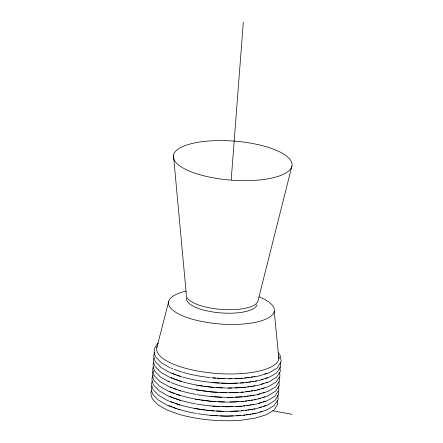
<?xml version="1.0" encoding="UTF-8"?>
<svg xmlns="http://www.w3.org/2000/svg" width="443" height="443" viewBox="0 0 443 443"><rect width="100%" height="100%" fill="white"/><g stroke="black" fill="none" stroke-linecap="round" stroke-linejoin="round"><path stroke-width="0.66" d="M231.196 179.841L243.329 22.15M291.893 166.097A59.534 19.581 4.4 0 1 199.344 174.575A59.534 19.581 4.4 0 1 206.787 141.173A59.534 19.581 4.4 0 1 291.893 166.097L257.97 300.913A36.021 11.845 4.4 0 1 219.534 309.264A36.021 11.845 4.4 0 1 186.298 294.279L173.457 155.133M156.811 347.666L168.639 301.694M153.859 357.983C152.796 360.563 153.942 363.908 154.995 366.333L160.604 372.17L169.564 377.286L181.741 381.705M153.499 362.656C152.436 365.237 153.583 368.582 154.635 371.007L160.244 376.843L169.204 381.96M153.14 367.33C152.076 369.911 153.223 373.255 154.28 375.681L159.884 381.517L168.844 386.634L181.026 391.053M152.065 381.351C151.002 383.931 152.143 387.276 153.2 389.696L158.804 395.538L167.764 400.655L179.947 405.074M151.705 386.025C150.642 388.605 151.788 391.95 152.841 394.37L158.444 400.212L167.404 405.328L179.587 409.747M151.345 390.698C150.282 393.273 151.428 396.623 152.481 399.043L158.085 404.885L167.044 410.002L179.542 414.51C199.583 419.981 220.525 421.764 241.219 420.219L255.113 418.153L265.944 414.87L273.768 410.273M154.961 352.174C152.63 354.804 154.23 358.858 155.355 361.66L160.964 367.496L169.924 372.613L182.101 377.032M153.527 370.869C151.19 373.499 152.796 377.552 153.92 380.354L159.524 386.191L168.484 391.307L180.666 395.726M153.167 375.542C150.836 378.172 152.436 382.226 153.56 385.028L159.164 390.864L168.124 395.981L180.307 400.4M274.178 409.858L277.805 404.193L277.468 400.516M158.328 343.098C154.12 346.952 152.785 351.897 155.714 356.986L161.324 362.823L170.284 367.939M244.735 378.123L258.352 376.09L269.183 372.807L277.008 368.211L281.172 361.532L280.164 355.375L278.204 352.822M244.015 387.47L257.632 385.438L268.918 381.91L276.698 377.143L280.325 371.478L279.876 367.186M243.656 392.144L257.272 390.111L268.558 386.584L276.338 381.816L279.965 376.151L279.627 372.474M242.936 401.491L256.552 399.459L267.838 395.931L275.618 391.163L279.245 385.499L278.907 381.822M242.216 410.838L255.832 408.806L267.118 405.279L274.898 400.511L278.525 394.846L278.187 391.169M244.458 378.156L229.136 378.787L213.017 377.995M243.739 387.503L228.416 388.134L212.297 387.343L196.487 385.177M243.379 392.177L228.056 392.808L211.942 392.016L196.127 389.851M242.659 401.524L227.337 402.155L211.222 401.364L195.407 399.198M241.939 410.871L226.617 411.503L210.503 410.711L194.693 408.546M212.657 382.669L228.776 383.461L244.099 382.83L257.992 380.764L268.823 377.48L276.648 372.884L280.685 366.804L280.236 362.512M211.582 396.69L227.696 397.482L243.019 396.85L256.912 394.785L267.744 391.501L275.568 386.905L279.605 380.825L279.267 377.148M210.862 406.037L226.977 406.829L242.299 406.198L256.192 404.132L267.024 400.849L274.848 396.252L278.885 390.172L278.442 385.881M210.143 415.384L226.257 416.176L241.579 415.545L255.473 413.48L266.304 410.196L274.128 405.6L278.165 399.52L277.722 395.228M272.727 410.777L292.075 414.327M274.245 311.468L278.885 358.968M257.051 304.568A35.385 11.64 4.4 0 1 219.296 312.769A35.385 11.64 4.4 0 1 186.647 298.05M265.617 405.539A61.361 20.179 4.4 0 1 263.413 406.392M261.63 406.995A61.361 20.179 4.4 0 1 259.089 407.754M254.996 408.756A61.361 20.179 4.4 0 1 253.784 409.011M252.538 409.254A61.361 20.179 4.4 0 1 250.605 409.598M249.282 409.814A61.361 20.179 4.4 0 1 247.936 410.013M246.568 410.201A61.361 20.179 4.4 0 1 245.184 410.373M243.074 410.606A61.361 20.179 4.4 0 1 241.656 410.744M238.351 411.004A61.361 20.179 4.4 0 1 230.731 411.337M223.217 411.32A61.361 20.179 4.4 0 1 216.533 411.038M213.858 410.86A61.361 20.179 4.4 0 1 206.405 410.152M205.02 409.985A61.361 20.179 4.4 0 1 181.215 405.267M180.617 405.096A61.361 20.179 4.4 0 1 175.256 403.374M173.983 402.92A61.361 20.179 4.4 0 1 170.943 401.74M265.446 401.081A61.361 20.179 4.4 0 1 263.192 401.923M261.37 402.515A61.361 20.179 4.4 0 1 258.79 403.257M253.523 404.459A61.361 20.179 4.4 0 1 252.261 404.697M250.965 404.924A61.361 20.179 4.4 0 1 249.642 405.14M248.296 405.339A61.361 20.179 4.4 0 1 246.928 405.528M244.846 405.782A61.361 20.179 4.4 0 1 243.434 405.932M241.363 406.126A61.361 20.179 4.4 0 1 235.981 406.491M232.497 406.63A61.361 20.179 4.4 0 1 224.894 406.674M223.571 406.646A61.361 20.179 4.4 0 1 222.248 406.608M219.578 406.508A61.361 20.179 4.4 0 1 212.884 406.081M210.901 405.91A61.361 20.179 4.4 0 1 196.565 404.005M195.252 403.767A61.361 20.179 4.4 0 1 169.586 396.335M264.704 396.834A61.361 20.179 4.4 0 1 262.959 397.449M260.462 398.224A61.361 20.179 4.4 0 1 258.479 398.755M255.716 399.409A61.361 20.179 4.4 0 1 254.504 399.664M252.621 400.023A61.361 20.179 4.4 0 1 251.325 400.25M250.002 400.466A61.361 20.179 4.4 0 1 247.975 400.76M246.596 400.943A61.361 20.179 4.4 0 1 245.206 401.109M243.794 401.258A61.361 20.179 4.4 0 1 241.064 401.508M238.389 401.701A61.361 20.179 4.4 0 1 230.039 402.011M224.595 401.984A61.361 20.179 4.4 0 1 218.593 401.768M215.913 401.607A61.361 20.179 4.4 0 1 200.939 399.985M199.588 399.774A61.361 20.179 4.4 0 1 181.935 395.92M181.337 395.749A61.361 20.179 4.4 0 1 176.624 394.253M174.703 393.572A61.361 20.179 4.4 0 1 169.398 391.418M264.493 392.371A61.361 20.179 4.4 0 1 262.71 392.974M260.168 393.733A61.361 20.179 4.4 0 1 257.472 394.42M254.243 395.112A61.361 20.179 4.4 0 1 252.981 395.35M251.685 395.577A61.361 20.179 4.4 0 1 249.691 395.892M248.335 396.086A61.361 20.179 4.4 0 1 246.956 396.269M245.56 396.435A61.361 20.179 4.4 0 1 244.154 396.585M242.083 396.778A61.361 20.179 4.4 0 1 235.316 397.21M232.514 397.299A61.361 20.179 4.4 0 1 227.569 397.343M221.633 397.216A61.361 20.179 4.4 0 1 214.268 396.784M212.939 396.679A61.361 20.179 4.4 0 1 197.285 394.658M195.972 394.42A61.361 20.179 4.4 0 1 181.696 391.075M181.004 390.87A61.361 20.179 4.4 0 1 178.972 390.239M176.984 389.58A61.361 20.179 4.4 0 1 173.817 388.433M172.022 387.719A61.361 20.179 4.4 0 1 170.306 386.988M264.272 387.902A61.361 20.179 4.4 0 1 261.819 388.688M259.869 389.236A61.361 20.179 4.4 0 1 257.139 389.906M255.832 390.189A61.361 20.179 4.4 0 1 254.603 390.438M252.693 390.792A61.361 20.179 4.4 0 1 251.386 391.014M250.051 391.219A61.361 20.179 4.4 0 1 248.695 391.413M247.316 391.595A61.361 20.179 4.4 0 1 245.92 391.762M243.091 392.049A61.361 20.179 4.4 0 1 241.125 392.216M237.747 392.437A61.361 20.179 4.4 0 1 229.341 392.675M226.628 392.659A61.361 20.179 4.4 0 1 219.983 392.454M217.303 392.304A61.361 20.179 4.4 0 1 208.531 391.534M207.152 391.374A61.361 20.179 4.4 0 1 182.654 386.573M182.056 386.401A61.361 20.179 4.4 0 1 171.225 382.558M170.118 382.071A61.361 20.179 4.4 0 1 168.096 381.118M267.417 382.171A61.361 20.179 4.4 0 1 265.783 382.813M263.43 383.627A61.361 20.179 4.4 0 1 261.542 384.203M254.963 385.764A61.361 20.179 4.4 0 1 253.695 386.003M252.405 386.23A61.361 20.179 4.4 0 1 250.411 386.545M249.055 386.739A61.361 20.179 4.4 0 1 247.676 386.922M245.577 387.165A61.361 20.179 4.4 0 1 244.165 387.309M242.803 387.431A61.361 20.179 4.4 0 1 235.338 387.891M231.827 387.979A61.361 20.179 4.4 0 1 228.289 387.996M222.353 387.869A61.361 20.179 4.4 0 1 216.322 387.536M213.659 387.332A61.361 20.179 4.4 0 1 204.068 386.257M202.7 386.063A61.361 20.179 4.4 0 1 198.004 385.31M196.692 385.072A61.361 20.179 4.4 0 1 182.416 381.728M181.724 381.523A61.361 20.179 4.4 0 1 171.026 377.641M267.245 377.713A61.361 20.179 4.4 0 1 265.573 378.35M263.17 379.153A61.361 20.179 4.4 0 1 261.248 379.712M256.552 380.842A61.361 20.179 4.4 0 1 255.323 381.091M253.413 381.445A61.361 20.179 4.4 0 1 252.106 381.667M250.771 381.872A61.361 20.179 4.4 0 1 248.728 382.159M247.344 382.331A61.361 20.179 4.4 0 1 245.937 382.492M243.811 382.702A61.361 20.179 4.4 0 1 240.505 382.968M237.088 383.156A61.361 20.179 4.4 0 1 228.649 383.322M227.995 383.322A61.361 20.179 4.4 0 1 221.373 383.14M219.363 383.034A61.361 20.179 4.4 0 1 212.701 382.542M212.014 382.475A61.361 20.179 4.4 0 1 182.771 377.054M180.052 376.218A61.361 20.179 4.4 0 1 176.774 375.11M175.517 374.645A61.361 20.179 4.4 0 1 171.945 373.211M267.063 373.255A61.361 20.179 4.4 0 1 264.753 374.086M255.052 376.539A61.361 20.179 4.4 0 1 253.773 376.771M252.466 376.993A61.361 20.179 4.4 0 1 251.131 377.198M249.774 377.392A61.361 20.179 4.4 0 1 247.703 377.657M246.297 377.818A61.361 20.179 4.4 0 1 244.885 377.962M242.205 378.195A61.361 20.179 4.4 0 1 235.36 378.566M231.839 378.643A61.361 20.179 4.4 0 1 229.009 378.649M224.407 378.566A61.361 20.179 4.4 0 1 217.712 378.239M215.708 378.095A61.361 20.179 4.4 0 1 211.682 377.735M210.303 377.591A61.361 20.179 4.4 0 1 183.131 372.38M182.444 372.175A61.361 20.179 4.4 0 1 174.049 369.263M172.875 368.781A61.361 20.179 4.4 0 1 171.197 368.05M278.94 356.327A61.361 20.179 4.4 0 1 215.647 373.388A61.361 20.179 4.4 0 1 157.165 346.526M259.149 296.882A53.082 17.454 4.4 0 1 258.014 321.745A53.082 17.454 4.4 0 1 182.599 315.809A53.082 17.454 4.4 0 1 186.077 291.134M261.879 411.469A61.361 20.179 4.4 0 1 260.024 412.056M256.037 413.114A61.361 20.179 4.4 0 1 254.642 413.43M253.424 413.684A61.361 20.179 4.4 0 1 252.178 413.928M250.899 414.161A61.361 20.179 4.4 0 1 248.927 414.487M247.576 414.687A61.361 20.179 4.4 0 1 246.208 414.875M244.824 415.047A61.361 20.179 4.4 0 1 243.423 415.207M240.643 415.473A61.361 20.179 4.4 0 1 236.634 415.767M233.179 415.933A61.361 20.179 4.4 0 1 220.193 415.911M217.519 415.789A61.361 20.179 4.4 0 1 211.505 415.373M210.181 415.257A61.361 20.179 4.4 0 1 197.838 413.684M196.504 413.463A61.361 20.179 4.4 0 1 195.186 413.236M194.532 413.114A61.361 20.179 4.4 0 1 178.208 409.144M176.862 408.717A61.361 20.179 4.4 0 1 172.997 407.361M171.773 406.89A61.361 20.179 4.4 0 1 168.872 405.683"/></g></svg>
